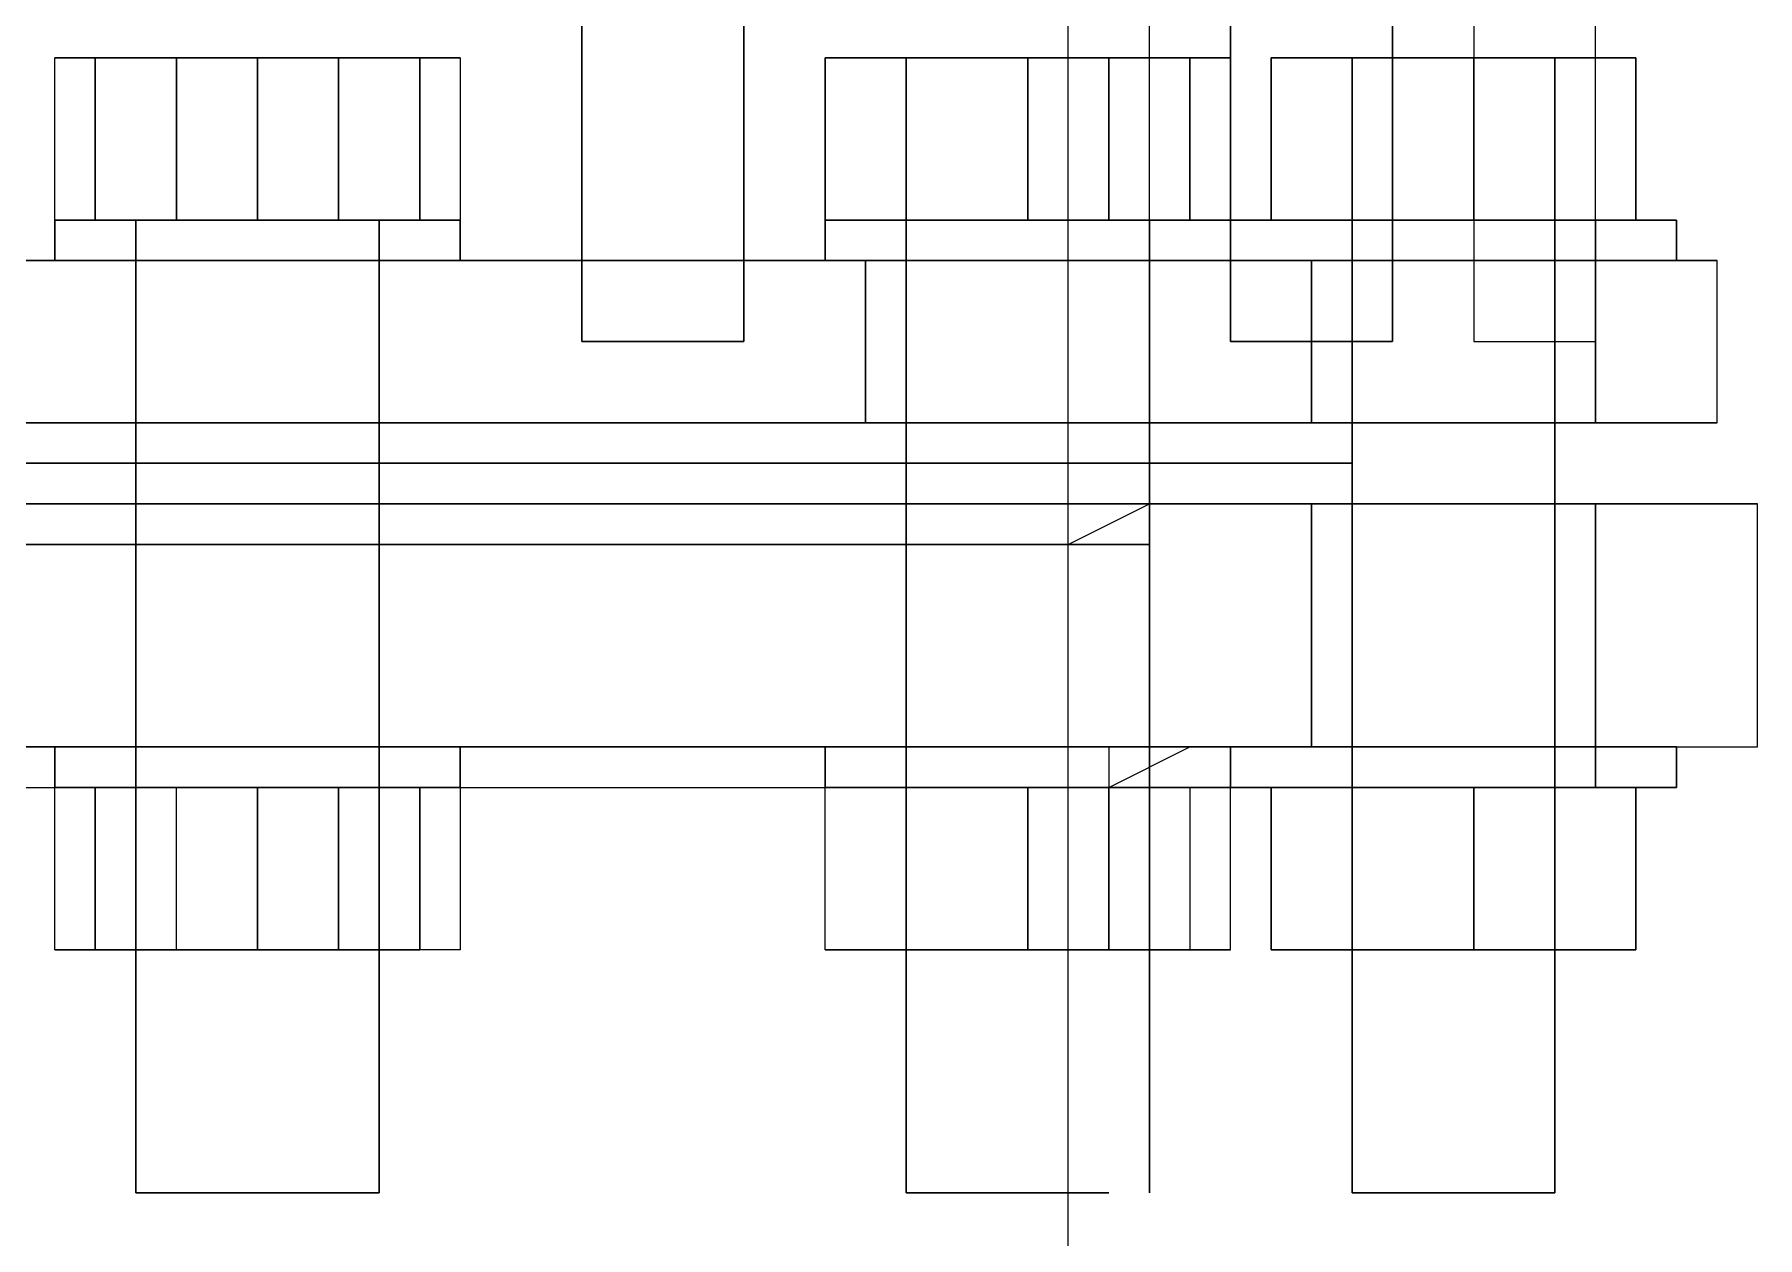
# Model space of a CAD drawing. Extents: x -187 to 52, y -9 to 65.
# Drawn here: x -165.3992 to -165.2195, y 52.3246 to 52.4501 of the extents above; entities that cross this region are included whole.
import ezdxf

# ---------------------------------------------------------------- set-up
doc = ezdxf.new("R2010")
doc.units = 0
doc.header["$MEASUREMENT"] = 0
doc.layers.add('PDF4_Geometría', color=7, linetype='Continuous')

msp = doc.modelspace()

# ---------------------------------------------------------------- linework, layer by layer
at = {"layer": 'PDF4_Geometría', "lineweight": 9}
for points in [[(-165.29139, 51.48768), (-165.29139, 54.23658)], [(-165.27447, 52.42654), (-165.27024, 52.42654), (-165.25756, 52.42654), (-165.24487, 52.42654), (-165.23218, 52.42654), (-165.22795, 52.42654), (-165.23218, 52.42654), (-165.24487, 52.42654), (-165.25756, 52.42654), (-165.27024, 52.42654), (-165.27447, 52.42654), (-165.27447, 52.4646), (-165.26179, 52.47306), (-165.26179, 52.49843), (-165.27024, 52.49843), (-165.28293, 52.49843), (-165.30831, 52.49843), (-165.34214, 52.49843), (-165.3802, 52.49843), (-165.42249, 52.49843)], [(-165.40135, 52.42654), (-165.36328, 52.42654), (-165.32945, 52.42654), (-165.30408, 52.42654), (-165.28716, 52.42654), (-165.28293, 52.42654), (-165.28293, 52.46883), (-165.27447, 52.47729), (-165.28293, 52.46883), (-165.28293, 52.48997), (-165.2787, 52.4942), (-165.28293, 52.4942), (-165.29139, 52.4942), (-165.29985, 52.4942), (-165.31254, 52.4942), (-165.32945, 52.4942), (-165.34637, 52.4942), (-165.36328, 52.4942), (-165.3802, 52.4942), (-165.40135, 52.4942)], [(-165.39712, 52.43077), (-165.39712, 52.44768), (-165.38443, 52.44768), (-165.36751, 52.44768), (-165.36751, 52.43077), (-165.36751, 52.44768), (-165.38443, 52.44768), (-165.38443, 52.43077), (-165.38443, 52.44768), (-165.39712, 52.44768)], [(-165.35483, 52.44768), (-165.36751, 52.44768), (-165.35483, 52.44768), (-165.35483, 52.43077)], [(-165.31676, 52.44768), (-165.31676, 52.43077)], [(-165.28716, 52.44768), (-165.27447, 52.44768), (-165.27447, 52.43077)], [(-165.28716, 52.43077), (-165.28716, 52.44768)], [(-165.27447, 52.44768), (-165.28716, 52.44768), (-165.28716, 52.43077)], [(-165.23218, 52.44768), (-165.23218, 52.43077), (-165.23218, 52.44768), (-165.2491, 52.44768), (-165.2491, 52.43077), (-165.2491, 52.44768), (-165.27024, 52.44768)], [(-165.30831, 52.43077), (-165.30408, 52.43077), (-165.29562, 52.43077), (-165.28716, 52.43077)], [(-165.30831, 52.43077), (-165.29985, 52.43077), (-165.29139, 52.43077), (-165.28293, 52.43077), (-165.28716, 52.43077)], [(-165.27447, 52.43077), (-165.27024, 52.43077), (-165.25756, 52.43077), (-165.24487, 52.43077), (-165.23218, 52.43077), (-165.22795, 52.43077)], [(-165.27447, 52.43077), (-165.27024, 52.43077), (-165.25756, 52.43077), (-165.24487, 52.43077), (-165.23218, 52.43077), (-165.22795, 52.43077)], [(-165.27024, 52.43077), (-165.26179, 52.43077), (-165.24487, 52.43077), (-165.23641, 52.43077), (-165.22795, 52.43077), (-165.23218, 52.43077)], [(-165.26179, 52.43077), (-165.25756, 52.43077), (-165.2491, 52.43077), (-165.24064, 52.43077)], [(-165.26179, 52.43077), (-165.25333, 52.43077), (-165.24487, 52.43077), (-165.24064, 52.43077)], [(-165.26179, 52.43077), (-165.25333, 52.43077), (-165.24487, 52.43077), (-165.24064, 52.43077)], [(-165.26179, 52.43077), (-165.25756, 52.43077), (-165.2491, 52.43077), (-165.24064, 52.43077)], [(-165.62126, 52.42654), (-165.61703, 52.42654), (-165.60011, 52.42654), (-165.57051, 52.42654), (-165.53668, 52.42654), (-165.49439, 52.42654), (-165.44787, 52.42654), (-165.39712, 52.42654), (-165.3506, 52.42654), (-165.30831, 52.42654), (-165.27447, 52.42654), (-165.24487, 52.42654), (-165.22795, 52.42654), (-165.22372, 52.42654)], [(-165.57051, 52.42654), (-165.56205, 52.42654), (-165.54513, 52.42654), (-165.51976, 52.42654), (-165.4817, 52.42654), (-165.44364, 52.42654), (-165.40135, 52.42654), (-165.35905, 52.42654), (-165.32522, 52.42654), (-165.29562, 52.42654), (-165.2787, 52.42654), (-165.27447, 52.42654)], [(-165.57051, 52.42654), (-165.56205, 52.42654), (-165.54513, 52.42654), (-165.51976, 52.42654), (-165.4817, 52.42654), (-165.44364, 52.42654), (-165.40135, 52.42654), (-165.35905, 52.42654), (-165.32522, 52.42654), (-165.29562, 52.42654), (-165.2787, 52.42654), (-165.27447, 52.42654)], [(-165.56205, 52.42654), (-165.55782, 52.42654), (-165.54091, 52.42654), (-165.51553, 52.42654), (-165.4817, 52.42654), (-165.44364, 52.42654), (-165.40135, 52.42654), (-165.36328, 52.42654), (-165.32945, 52.42654), (-165.30408, 52.42654), (-165.28716, 52.42654), (-165.28293, 52.42654)], [(-165.44787, 52.40962), (-165.39712, 52.40962), (-165.3506, 52.40962), (-165.30831, 52.40962), (-165.27447, 52.40962), (-165.24487, 52.40962), (-165.22795, 52.40962), (-165.22372, 52.40962), (-165.22372, 52.42654), (-165.22795, 52.42654), (-165.24487, 52.42654), (-165.27447, 52.42654), (-165.30831, 52.42654), (-165.3506, 52.42654), (-165.39712, 52.42654), (-165.44787, 52.42654)], [(-165.40557, 52.40539), (-165.36751, 52.40539), (-165.33791, 52.40539), (-165.31254, 52.40539), (-165.29562, 52.40539), (-165.29139, 52.40539), (-165.29139, 52.42654), (-165.28293, 52.42654), (-165.28716, 52.42654), (-165.29562, 52.42654), (-165.30408, 52.42654), (-165.30831, 52.42654), (-165.29985, 52.42654), (-165.29139, 52.42654), (-165.29562, 52.42654), (-165.31254, 52.42654), (-165.33791, 52.42654), (-165.36751, 52.42654), (-165.40557, 52.42654)], [(-165.40557, 52.42654), (-165.36751, 52.42654), (-165.33791, 52.42654), (-165.31254, 52.42654), (-165.29562, 52.42654), (-165.29139, 52.42654)], [(-165.38866, 52.42654), (-165.39712, 52.42654), (-165.39289, 52.42654), (-165.3802, 52.42654), (-165.36328, 52.42654)], [(-165.36328, 52.42654), (-165.35483, 52.42654), (-165.36328, 52.42654), (-165.37174, 52.42654), (-165.38866, 52.42654)], [(-165.28716, 52.42654), (-165.29985, 52.42654), (-165.31254, 52.42654), (-165.31676, 52.42654), (-165.30831, 52.42654)], [(-165.30831, 52.42654), (-165.31254, 52.42654), (-165.30831, 52.42654), (-165.29562, 52.42654), (-165.28716, 52.42654)], [(-165.30831, 52.42654), (-165.31254, 52.42654), (-165.30831, 52.42654), (-165.29562, 52.42654), (-165.28716, 52.42654)], [(-165.30831, 52.42654), (-165.29562, 52.42654), (-165.28293, 52.42654), (-165.27447, 52.42654), (-165.2787, 52.42654), (-165.28716, 52.42654)], [(-165.30831, 52.42654), (-165.29562, 52.42654), (-165.28716, 52.42654), (-165.28293, 52.42654), (-165.28716, 52.42654)], [(-165.30831, 52.42654), (-165.29562, 52.42654), (-165.28716, 52.42654), (-165.28293, 52.42654), (-165.28716, 52.42654)], [(-165.26602, 52.42654), (-165.26179, 52.42654), (-165.25333, 52.42654), (-165.24487, 52.42654), (-165.23641, 52.42654)], [(-165.26602, 52.42654), (-165.25756, 52.42654), (-165.2491, 52.42654), (-165.24064, 52.42654), (-165.23641, 52.42654)], [(-165.27447, 52.41808), (-165.26602, 52.41808), (-165.25756, 52.41808)], [(-165.27447, 52.41808), (-165.26602, 52.41808), (-165.25756, 52.41808)], [(-165.2491, 52.41808), (-165.24487, 52.41808), (-165.23641, 52.41808)], [(-165.22372, 52.40962), (-165.22795, 52.40962), (-165.24487, 52.40962), (-165.27447, 52.40962), (-165.30831, 52.40962), (-165.3506, 52.40962), (-165.39712, 52.40962), (-165.44787, 52.40962), (-165.49439, 52.40962), (-165.53668, 52.40962), (-165.57051, 52.40962), (-165.60011, 52.40962), (-165.61703, 52.40962), (-165.62126, 52.40962)], [(-165.42249, 52.40962), (-165.3802, 52.40962), (-165.34214, 52.40962), (-165.30831, 52.40962), (-165.28293, 52.40962), (-165.27024, 52.40962), (-165.26179, 52.40962)], [(-165.42249, 52.40539), (-165.3802, 52.40539), (-165.34214, 52.40539), (-165.30831, 52.40539), (-165.28293, 52.40539), (-165.26602, 52.40539), (-165.26179, 52.40539), (-165.26179, 52.40962), (-165.27024, 52.40962), (-165.28293, 52.40962), (-165.30831, 52.40962), (-165.34214, 52.40962), (-165.3802, 52.40962), (-165.42249, 52.40962)], [(-165.23641, 52.40962), (-165.24487, 52.40962), (-165.25333, 52.40962), (-165.26179, 52.40962), (-165.26602, 52.40962)], [(-165.23641, 52.40962), (-165.24064, 52.40962), (-165.2491, 52.40962), (-165.25756, 52.40962), (-165.26602, 52.40962)], [(-165.42249, 52.40116), (-165.3802, 52.40116), (-165.34214, 52.40116), (-165.30831, 52.40116), (-165.28293, 52.40116), (-165.26602, 52.40116), (-165.26179, 52.40116), (-165.26179, 52.40539), (-165.26602, 52.40539), (-165.28293, 52.40539), (-165.30831, 52.40539), (-165.34214, 52.40539), (-165.3802, 52.40539), (-165.42249, 52.40539)], [(-165.42249, 52.40539), (-165.3802, 52.40539), (-165.34214, 52.40539), (-165.30831, 52.40539), (-165.28293, 52.40539), (-165.27024, 52.40539), (-165.26179, 52.40539), (-165.27024, 52.40539), (-165.28293, 52.40539), (-165.30831, 52.40539), (-165.34214, 52.40539), (-165.3802, 52.40539), (-165.42249, 52.40539)], [(-165.42249, 52.40539), (-165.3802, 52.40539), (-165.34214, 52.40539), (-165.30831, 52.40539), (-165.28293, 52.40539), (-165.26602, 52.40539), (-165.26179, 52.40539), (-165.26602, 52.40539), (-165.28293, 52.40539), (-165.30831, 52.40539), (-165.34214, 52.40539), (-165.3802, 52.40539), (-165.42249, 52.40539)], [(-165.29139, 52.40539), (-165.29562, 52.40539), (-165.31254, 52.40539), (-165.33791, 52.40539), (-165.36751, 52.40539), (-165.40557, 52.40539)], [(-165.28293, 52.40539), (-165.28293, 52.37579), (-165.28293, 52.40116), (-165.28293, 52.37579), (-165.28293, 52.37156), (-165.28293, 52.35464), (-165.28293, 52.37156), (-165.28293, 52.37579), (-165.29139, 52.37579), (-165.30408, 52.37579), (-165.33368, 52.37579), (-165.36328, 52.37579), (-165.40135, 52.37579)], [(-165.40135, 52.40539), (-165.36328, 52.40539), (-165.33368, 52.40539), (-165.30408, 52.40539), (-165.29139, 52.40539), (-165.28293, 52.40539), (-165.29139, 52.40539), (-165.30408, 52.40539), (-165.33368, 52.40539), (-165.36328, 52.40539), (-165.40135, 52.40539)], [(-165.40135, 52.40539), (-165.36328, 52.40539), (-165.33368, 52.40539), (-165.30408, 52.40539), (-165.29139, 52.40539), (-165.28293, 52.40539), (-165.29139, 52.40539), (-165.30408, 52.40539), (-165.33368, 52.40539), (-165.36328, 52.40539), (-165.40135, 52.40539)], [(-165.62549, 52.40116), (-165.61703, 52.40116), (-165.60011, 52.40116), (-165.57474, 52.40116), (-165.53668, 52.40116), (-165.49439, 52.40116), (-165.44787, 52.40116), (-165.39712, 52.40116), (-165.3506, 52.40116), (-165.30831, 52.40116), (-165.27024, 52.40116), (-165.24487, 52.40116), (-165.22795, 52.40116), (-165.2195, 52.40116)], [(-165.5832, 52.40116), (-165.57474, 52.40116), (-165.56205, 52.40116), (-165.53668, 52.40116), (-165.50284, 52.40116), (-165.46478, 52.40116), (-165.42249, 52.40116), (-165.3802, 52.40116), (-165.34214, 52.40116), (-165.30831, 52.40116), (-165.28293, 52.40116), (-165.26602, 52.40116), (-165.26179, 52.40116)], [(-165.44787, 52.37579), (-165.39712, 52.37579), (-165.3506, 52.37579), (-165.30831, 52.37579), (-165.27024, 52.37579), (-165.24487, 52.37579), (-165.22795, 52.37579), (-165.2195, 52.37579), (-165.2195, 52.40116), (-165.22795, 52.40116), (-165.24487, 52.40116), (-165.27024, 52.40116), (-165.30831, 52.40116), (-165.3506, 52.40116), (-165.39712, 52.40116), (-165.44787, 52.40116)], [(-165.41403, 52.40116), (-165.39712, 52.40116), (-165.3802, 52.40116), (-165.36328, 52.40116), (-165.34637, 52.40116), (-165.33368, 52.40116), (-165.32099, 52.40116), (-165.30831, 52.40116), (-165.29985, 52.40116), (-165.29562, 52.40116), (-165.28716, 52.40116), (-165.28293, 52.40116), (-165.28716, 52.40116), (-165.29562, 52.40116), (-165.29985, 52.40116), (-165.30831, 52.40116), (-165.32099, 52.40116), (-165.33368, 52.40116), (-165.34637, 52.40116), (-165.36328, 52.40116), (-165.3802, 52.40116), (-165.39712, 52.40116), (-165.41403, 52.40116)], [(-165.29139, 52.39693), (-165.28293, 52.40116), (-165.28293, 52.39693)], [(-165.23641, 52.40116), (-165.24064, 52.40116), (-165.2491, 52.40116), (-165.25756, 52.40116), (-165.26179, 52.40116)], [(-165.23641, 52.40116), (-165.24487, 52.40116), (-165.25333, 52.40116), (-165.26179, 52.40116)], [(-165.26179, 52.40116), (-165.25756, 52.40116), (-165.2491, 52.40116), (-165.24064, 52.40116), (-165.23641, 52.40116)], [(-165.26179, 52.40116), (-165.25333, 52.40116), (-165.24487, 52.40116), (-165.23641, 52.40116)], [(-165.41403, 52.39693), (-165.39289, 52.39693), (-165.37597, 52.39693), (-165.35483, 52.39693), (-165.33791, 52.39693), (-165.32522, 52.39693), (-165.31254, 52.39693), (-165.30408, 52.39693), (-165.29562, 52.39693), (-165.29139, 52.39693), (-165.29562, 52.39693), (-165.30408, 52.39693), (-165.31254, 52.39693), (-165.32522, 52.39693), (-165.33791, 52.39693), (-165.35483, 52.39693), (-165.37597, 52.39693), (-165.39289, 52.39693), (-165.41403, 52.39693)], [(-165.62549, 52.37579), (-165.61703, 52.37579), (-165.60011, 52.37579), (-165.57474, 52.37579), (-165.53668, 52.37579), (-165.49439, 52.37579), (-165.44787, 52.37579), (-165.39712, 52.37579), (-165.3506, 52.37579), (-165.30831, 52.37579), (-165.27024, 52.37579), (-165.24487, 52.37579), (-165.22795, 52.37579), (-165.2195, 52.37579)], [(-165.28716, 52.37579), (-165.29139, 52.37579), (-165.30831, 52.37579), (-165.33368, 52.37579), (-165.36328, 52.37579), (-165.40135, 52.37579), (-165.43941, 52.37579), (-165.47747, 52.37579), (-165.5113, 52.37579), (-165.53668, 52.37579), (-165.55359, 52.37579), (-165.55782, 52.37579)], [(-165.55782, 52.37579), (-165.55359, 52.37579), (-165.53668, 52.37579), (-165.5113, 52.37579), (-165.47747, 52.37579), (-165.43941, 52.37579), (-165.40135, 52.37579), (-165.36328, 52.37579), (-165.33368, 52.37579), (-165.30831, 52.37579), (-165.29139, 52.37579), (-165.28716, 52.37579)], [(-165.4098, 52.37579), (-165.38866, 52.37579), (-165.37174, 52.37579), (-165.3506, 52.37579), (-165.33368, 52.37579), (-165.31676, 52.37579), (-165.30408, 52.37579), (-165.29562, 52.37579), (-165.28716, 52.37579), (-165.28293, 52.37579), (-165.2787, 52.37579), (-165.28293, 52.37579), (-165.28716, 52.37579), (-165.29562, 52.37579), (-165.30408, 52.37579), (-165.31676, 52.37579), (-165.33368, 52.37579), (-165.3506, 52.37579), (-165.37174, 52.37579), (-165.38866, 52.37579), (-165.4098, 52.37579)], [(-165.40135, 52.37579), (-165.36328, 52.37579), (-165.33368, 52.37579), (-165.30408, 52.37579), (-165.29139, 52.37579), (-165.28293, 52.37579)], [(-165.28716, 52.37579), (-165.28293, 52.37579), (-165.28716, 52.37579), (-165.29562, 52.37579), (-165.30408, 52.37579), (-165.30831, 52.37579), (-165.30408, 52.37579), (-165.29562, 52.37579), (-165.28716, 52.37579), (-165.28293, 52.37579), (-165.28716, 52.37579), (-165.29562, 52.37579), (-165.30408, 52.37579), (-165.30831, 52.37579), (-165.30408, 52.37579), (-165.29562, 52.37579), (-165.28716, 52.37579), (-165.28716, 52.37156), (-165.2787, 52.37579), (-165.27447, 52.37579), (-165.2787, 52.37579), (-165.29139, 52.37579), (-165.30408, 52.37579), (-165.31676, 52.37579), (-165.31254, 52.37579), (-165.29985, 52.37579), (-165.28716, 52.37579), (-165.2787, 52.37579)], [(-165.30831, 52.37579), (-165.31676, 52.37579), (-165.31254, 52.37579), (-165.29985, 52.37579), (-165.28716, 52.37579)], [(-165.30831, 52.37579), (-165.30831, 52.37156)], [(-165.30831, 52.37579), (-165.30831, 52.37156)], [(-165.30831, 52.37579), (-165.30408, 52.37579), (-165.29562, 52.37579), (-165.28716, 52.37579)], [(-165.30831, 52.37579), (-165.29985, 52.37579), (-165.29139, 52.37579), (-165.28293, 52.37579), (-165.28716, 52.37579)], [(-165.30831, 52.37579), (-165.29562, 52.37579), (-165.28293, 52.37579), (-165.27447, 52.37579), (-165.2787, 52.37579), (-165.28716, 52.37579)], [(-165.27447, 52.37579), (-165.27024, 52.37579), (-165.25756, 52.37579), (-165.24487, 52.37579), (-165.23218, 52.37579), (-165.22795, 52.37579)], [(-165.27447, 52.37579), (-165.27024, 52.37579), (-165.25756, 52.37579), (-165.24487, 52.37579), (-165.23218, 52.37579), (-165.22795, 52.37579)], [(-165.23641, 52.37579), (-165.24064, 52.37579), (-165.2491, 52.37579), (-165.25756, 52.37579), (-165.26179, 52.37579)], [(-165.23641, 52.37579), (-165.24487, 52.37579), (-165.25333, 52.37579), (-165.26179, 52.37579)], [(-165.26179, 52.37579), (-165.2491, 52.37579), (-165.24064, 52.37579), (-165.23641, 52.37579)], [(-165.26179, 52.37579), (-165.2491, 52.37579), (-165.24064, 52.37579), (-165.23641, 52.37579)], [(-165.26179, 52.37579), (-165.25333, 52.37579), (-165.24487, 52.37579), (-165.24064, 52.37579)], [(-165.26179, 52.37579), (-165.25756, 52.37579), (-165.2491, 52.37579), (-165.24064, 52.37579)], [(-165.55782, 52.37156), (-165.55359, 52.37156), (-165.54936, 52.37156), (-165.54091, 52.37156), (-165.53245, 52.37156), (-165.51976, 52.37156), (-165.50707, 52.37156), (-165.49439, 52.37156), (-165.4817, 52.37156), (-165.46478, 52.37156), (-165.44787, 52.37156), (-165.43095, 52.37156), (-165.41403, 52.37156), (-165.39712, 52.37156), (-165.3802, 52.37156), (-165.36328, 52.37156), (-165.3506, 52.37156), (-165.33368, 52.37156), (-165.32099, 52.37156), (-165.31254, 52.37156), (-165.30408, 52.37156), (-165.29562, 52.37156), (-165.29139, 52.37156), (-165.28716, 52.37156)], [(-165.55782, 52.37156), (-165.55359, 52.37156), (-165.54936, 52.37156), (-165.54091, 52.37156), (-165.53245, 52.37156), (-165.51976, 52.37156), (-165.50707, 52.37156), (-165.49439, 52.37156), (-165.4817, 52.37156), (-165.46478, 52.37156), (-165.44787, 52.37156), (-165.43095, 52.37156), (-165.41403, 52.37156), (-165.39712, 52.37156), (-165.3802, 52.37156), (-165.36328, 52.37156), (-165.3506, 52.37156), (-165.33368, 52.37156), (-165.32099, 52.37156), (-165.31254, 52.37156), (-165.30408, 52.37156), (-165.29562, 52.37156), (-165.29139, 52.37156), (-165.28716, 52.37156)], [(-165.39712, 52.35464), (-165.38443, 52.35464), (-165.38443, 52.37156), (-165.39712, 52.37156)], [(-165.38866, 52.37156), (-165.39712, 52.37156), (-165.39289, 52.37156), (-165.3802, 52.37156), (-165.36328, 52.37156)], [(-165.36328, 52.37156), (-165.35483, 52.37156), (-165.36328, 52.37156), (-165.37174, 52.37156), (-165.38866, 52.37156)], [(-165.35483, 52.35464), (-165.36751, 52.35464), (-165.38443, 52.35464), (-165.38443, 52.37156), (-165.36751, 52.37156), (-165.35483, 52.37156)], [(-165.31676, 52.35464), (-165.30831, 52.35464), (-165.30831, 52.37156), (-165.31676, 52.37156)], [(-165.27447, 52.35464), (-165.28716, 52.35464), (-165.28716, 52.37156), (-165.27447, 52.37156)], [(-165.27024, 52.35464), (-165.2491, 52.35464), (-165.2491, 52.37156), (-165.27024, 52.37156), (-165.27447, 52.37156), (-165.26602, 52.37156), (-165.25756, 52.37156), (-165.24064, 52.37156), (-165.23218, 52.37156), (-165.2491, 52.37156), (-165.23218, 52.37156), (-165.23218, 52.35464), (-165.2491, 52.35464), (-165.23218, 52.35464), (-165.24064, 52.35464), (-165.23218, 52.35464), (-165.23218, 52.37156), (-165.24064, 52.37156), (-165.23218, 52.37156), (-165.23218, 52.35464)], [(-165.27024, 52.37156), (-165.26179, 52.37156), (-165.24487, 52.37156), (-165.23641, 52.37156), (-165.22795, 52.37156), (-165.23218, 52.37156)], [(-165.24064, 52.37156), (-165.2491, 52.37156), (-165.25756, 52.37156), (-165.26179, 52.37156)], [(-165.26179, 52.37156), (-165.25756, 52.37156), (-165.2491, 52.37156), (-165.24064, 52.37156)], [(-165.24064, 52.37156), (-165.24487, 52.37156), (-165.25333, 52.37156), (-165.26179, 52.37156)], [(-165.24064, 52.37156), (-165.2491, 52.37156), (-165.25756, 52.37156), (-165.26179, 52.37156)]]:
    msp.add_lwpolyline(points, dxfattribs=at)
for points in [[(-165.34214, 52.41808), (-165.34214, 52.56187)], [(-165.32522, 52.56187), (-165.32522, 52.41808)], [(-165.27447, 52.41808), (-165.27447, 52.56187)], [(-165.25756, 52.56187), (-165.25756, 52.41808)], [(-165.23641, 52.41808), (-165.23641, 52.56187), (-165.24487, 52.56187), (-165.2491, 52.56187), (-165.2491, 52.41808), (-165.24487, 52.41808)], [(-165.37597, 52.44768), (-165.39289, 52.44768), (-165.39289, 52.43077), (-165.39289, 52.44768)], [(-165.37597, 52.43077), (-165.37597, 52.44768), (-165.35905, 52.44768), (-165.35905, 52.43077), (-165.35905, 52.44768), (-165.37597, 52.44768)], [(-165.2787, 52.44768), (-165.29562, 52.44768), (-165.29562, 52.43077), (-165.29562, 52.44768), (-165.31676, 52.44768), (-165.30831, 52.44768), (-165.30831, 52.43077), (-165.30831, 52.44768), (-165.28716, 52.44768), (-165.30831, 52.44768), (-165.31676, 52.44768), (-165.31676, 52.43077), (-165.31676, 52.44768), (-165.29562, 52.44768), (-165.2787, 52.44768), (-165.2787, 52.43077)], [(-165.23218, 52.43077), (-165.23218, 52.44768), (-165.24064, 52.44768), (-165.24064, 52.43077), (-165.24064, 52.44768), (-165.26179, 52.44768), (-165.27024, 52.44768), (-165.27024, 52.43077), (-165.27024, 52.44768), (-165.2491, 52.44768), (-165.23218, 52.44768), (-165.24064, 52.44768), (-165.26179, 52.44768), (-165.26179, 52.43077), (-165.26179, 52.44768), (-165.27024, 52.44768), (-165.27024, 52.43077), (-165.27447, 52.43077), (-165.26602, 52.43077), (-165.25756, 52.43077), (-165.24064, 52.43077)], [(-165.39712, 52.42654), (-165.39712, 52.43077)], [(-165.35483, 52.43077), (-165.36751, 52.43077), (-165.38443, 52.43077), (-165.39712, 52.43077), (-165.38443, 52.43077), (-165.36751, 52.43077)], [(-165.36328, 52.43077), (-165.3802, 52.43077), (-165.39289, 52.43077), (-165.39712, 52.43077), (-165.38866, 52.43077), (-165.37174, 52.43077), (-165.36328, 52.43077), (-165.35483, 52.43077)], [(-165.37597, 52.43077), (-165.38866, 52.43077), (-165.39712, 52.43077), (-165.38866, 52.43077), (-165.37597, 52.43077), (-165.38443, 52.43077), (-165.38866, 52.43077), (-165.38443, 52.43077), (-165.37597, 52.43077), (-165.36328, 52.43077), (-165.35483, 52.43077), (-165.36328, 52.43077)], [(-165.39289, 52.43077), (-165.37597, 52.43077), (-165.35905, 52.43077), (-165.37597, 52.43077)], [(-165.38866, 52.42654), (-165.38866, 52.43077), (-165.38866, 52.32927), (-165.38866, 52.43077)], [(-165.37174, 52.43077), (-165.3802, 52.43077), (-165.38443, 52.43077), (-165.38866, 52.43077), (-165.3802, 52.43077), (-165.37174, 52.43077), (-165.36751, 52.43077), (-165.36328, 52.43077)], [(-165.37174, 52.43077), (-165.36328, 52.43077), (-165.37174, 52.43077), (-165.38443, 52.43077), (-165.38866, 52.43077), (-165.3802, 52.43077)], [(-165.37597, 52.43077), (-165.38443, 52.43077), (-165.38866, 52.43077), (-165.38443, 52.43077)], [(-165.37597, 52.43077), (-165.36751, 52.43077), (-165.36328, 52.43077), (-165.36751, 52.43077)], [(-165.37597, 52.43077), (-165.36751, 52.43077), (-165.36328, 52.43077), (-165.36751, 52.43077)], [(-165.36328, 52.43077), (-165.36328, 52.32927), (-165.36328, 52.43077), (-165.36328, 52.42654)], [(-165.35483, 52.43077), (-165.35483, 52.42654)], [(-165.31676, 52.42654), (-165.31676, 52.43077)], [(-165.2787, 52.43077), (-165.29562, 52.43077), (-165.31676, 52.43077), (-165.29562, 52.43077)], [(-165.2787, 52.43077), (-165.28716, 52.43077), (-165.29985, 52.43077), (-165.31254, 52.43077), (-165.31676, 52.43077), (-165.30408, 52.43077), (-165.29139, 52.43077), (-165.2787, 52.43077), (-165.27447, 52.43077)], [(-165.30831, 52.43077), (-165.28716, 52.43077), (-165.27447, 52.43077), (-165.28716, 52.43077), (-165.30831, 52.43077), (-165.31676, 52.43077)], [(-165.28716, 52.43077), (-165.2787, 52.43077), (-165.27447, 52.43077), (-165.28293, 52.43077), (-165.29562, 52.43077), (-165.30831, 52.43077), (-165.31676, 52.43077), (-165.31254, 52.43077), (-165.29985, 52.43077)], [(-165.30831, 52.42654), (-165.30831, 52.43077), (-165.30831, 52.32927), (-165.30831, 52.43077)], [(-165.28716, 52.43077), (-165.29562, 52.43077), (-165.30408, 52.43077), (-165.30831, 52.43077), (-165.29985, 52.43077), (-165.29139, 52.43077)], [(-165.29139, 52.43077), (-165.28716, 52.43077), (-165.29562, 52.43077), (-165.30408, 52.43077), (-165.30831, 52.43077), (-165.29985, 52.43077)], [(-165.29139, 52.43077), (-165.29985, 52.43077), (-165.30831, 52.43077), (-165.30408, 52.43077), (-165.29562, 52.43077), (-165.28716, 52.43077), (-165.28293, 52.43077)], [(-165.28293, 52.43077), (-165.28293, 52.32927), (-165.28293, 52.43077), (-165.28293, 52.42654)], [(-165.27447, 52.42654), (-165.27447, 52.43077)], [(-165.27447, 52.43077), (-165.27447, 52.42654)], [(-165.24064, 52.43077), (-165.2491, 52.43077), (-165.25756, 52.43077), (-165.26179, 52.43077), (-165.25756, 52.43077), (-165.2491, 52.43077), (-165.24064, 52.43077), (-165.23218, 52.43077), (-165.24064, 52.43077), (-165.26179, 52.43077), (-165.27024, 52.43077), (-165.26179, 52.43077)], [(-165.2491, 52.43077), (-165.23218, 52.43077), (-165.2491, 52.43077), (-165.27024, 52.43077)], [(-165.26179, 52.42654), (-165.26179, 52.43077), (-165.26179, 52.32927), (-165.26179, 52.43077)], [(-165.23641, 52.43077), (-165.24064, 52.43077), (-165.2491, 52.43077), (-165.26179, 52.43077), (-165.2491, 52.43077), (-165.24064, 52.43077)], [(-165.24064, 52.43077), (-165.24064, 52.32927)], [(-165.23641, 52.43077), (-165.23641, 52.42654)], [(-165.22795, 52.43077), (-165.22795, 52.42654)], [(-165.37597, 52.42654), (-165.38866, 52.42654), (-165.39712, 52.42654), (-165.38866, 52.42654)], [(-165.38866, 52.40962), (-165.38866, 52.42654)], [(-165.38443, 52.42654), (-165.37174, 52.42654), (-165.36328, 52.42654), (-165.37174, 52.42654), (-165.3802, 52.42654), (-165.38866, 52.42654)], [(-165.37597, 52.42654), (-165.36328, 52.42654), (-165.35483, 52.42654), (-165.36328, 52.42654), (-165.37597, 52.42654), (-165.38443, 52.42654), (-165.38866, 52.42654), (-165.38443, 52.42654)], [(-165.37174, 52.42654), (-165.38443, 52.42654), (-165.38866, 52.42654), (-165.3802, 52.42654), (-165.36751, 52.42654), (-165.36328, 52.42654)], [(-165.37174, 52.42654), (-165.36328, 52.42654), (-165.36751, 52.42654), (-165.3802, 52.42654), (-165.38866, 52.42654), (-165.38443, 52.42654)], [(-165.37597, 52.42654), (-165.36751, 52.42654), (-165.36328, 52.42654), (-165.36751, 52.42654)], [(-165.36328, 52.42654), (-165.36328, 52.40962)], [(-165.2787, 52.42654), (-165.27447, 52.42654), (-165.2787, 52.42654), (-165.29139, 52.42654), (-165.30408, 52.42654), (-165.31676, 52.42654), (-165.31254, 52.42654), (-165.29985, 52.42654), (-165.28716, 52.42654)], [(-165.31254, 52.40962), (-165.31254, 52.42654)], [(-165.30831, 52.42654), (-165.29985, 52.42654), (-165.29139, 52.42654), (-165.28293, 52.42654), (-165.28716, 52.42654), (-165.29562, 52.42654), (-165.30408, 52.42654)], [(-165.28293, 52.42654), (-165.28293, 52.40962)], [(-165.23218, 52.42654), (-165.24064, 52.42654), (-165.25756, 52.42654), (-165.26602, 52.42654), (-165.27447, 52.42654), (-165.27024, 52.42654), (-165.26179, 52.42654), (-165.24487, 52.42654), (-165.23641, 52.42654), (-165.22795, 52.42654)], [(-165.26602, 52.40962), (-165.26602, 52.42654)], [(-165.23641, 52.42654), (-165.24487, 52.42654), (-165.25333, 52.42654), (-165.26179, 52.42654), (-165.26602, 52.42654), (-165.25756, 52.42654), (-165.2491, 52.42654), (-165.24064, 52.42654)], [(-165.26179, 52.42654), (-165.2491, 52.42654), (-165.24064, 52.42654), (-165.23641, 52.42654), (-165.24064, 52.42654), (-165.2491, 52.42654)], [(-165.26179, 52.42654), (-165.25756, 52.42654), (-165.2491, 52.42654), (-165.24064, 52.42654), (-165.24487, 52.42654), (-165.25333, 52.42654)], [(-165.23641, 52.42654), (-165.23641, 52.40962)], [(-165.32945, 52.41808), (-165.32522, 52.41808), (-165.32945, 52.41808), (-165.33791, 52.41808), (-165.34214, 52.41808), (-165.33791, 52.41808)], [(-165.32945, 52.41808), (-165.33791, 52.41808), (-165.34214, 52.41808), (-165.33791, 52.41808), (-165.32945, 52.41808), (-165.32522, 52.41808)], [(-165.25756, 52.41808), (-165.26602, 52.41808), (-165.27447, 52.41808), (-165.26602, 52.41808)], [(-165.3802, 52.40962), (-165.38866, 52.40962), (-165.38443, 52.40962), (-165.37174, 52.40962), (-165.36328, 52.40962), (-165.36751, 52.40962)], [(-165.3802, 52.40962), (-165.36751, 52.40962), (-165.36328, 52.40962), (-165.37174, 52.40962), (-165.38443, 52.40962), (-165.38866, 52.40962)], [(-165.30831, 52.40962), (-165.31254, 52.40962), (-165.30831, 52.40962), (-165.29562, 52.40962), (-165.28716, 52.40962), (-165.28293, 52.40962), (-165.28716, 52.40962), (-165.29562, 52.40962)], [(-165.30831, 52.40962), (-165.29562, 52.40962), (-165.28716, 52.40962), (-165.28293, 52.40962), (-165.28716, 52.40962), (-165.29562, 52.40962), (-165.30831, 52.40962), (-165.31254, 52.40962)], [(-165.26602, 52.40962), (-165.26179, 52.40962), (-165.25333, 52.40962), (-165.24487, 52.40962), (-165.23641, 52.40962), (-165.24064, 52.40962), (-165.2491, 52.40962), (-165.25756, 52.40962)], [(-165.26179, 52.40539), (-165.26602, 52.40539), (-165.28293, 52.40539), (-165.30831, 52.40539), (-165.34214, 52.40539), (-165.3802, 52.40539), (-165.42249, 52.40539), (-165.46478, 52.40539), (-165.50284, 52.40539), (-165.53668, 52.40539), (-165.56205, 52.40539), (-165.57474, 52.40539), (-165.5832, 52.40539), (-165.57474, 52.40539), (-165.56205, 52.40539), (-165.53668, 52.40539), (-165.50284, 52.40539), (-165.46478, 52.40539), (-165.42249, 52.40539), (-165.3802, 52.40539), (-165.34214, 52.40539), (-165.30831, 52.40539), (-165.28293, 52.40539), (-165.26602, 52.40539)], [(-165.28293, 52.40539), (-165.29139, 52.40539), (-165.30408, 52.40539), (-165.33368, 52.40539), (-165.36328, 52.40539), (-165.40135, 52.40539), (-165.44364, 52.40539), (-165.47747, 52.40539), (-165.5113, 52.40539), (-165.53668, 52.40539), (-165.55359, 52.40539), (-165.55782, 52.40539), (-165.55359, 52.40539), (-165.53668, 52.40539), (-165.5113, 52.40539), (-165.47747, 52.40539), (-165.44364, 52.40539), (-165.40135, 52.40539), (-165.36328, 52.40539), (-165.33368, 52.40539), (-165.30408, 52.40539), (-165.29139, 52.40539)], [(-165.38866, 52.37579), (-165.38866, 52.40116)], [(-165.37174, 52.40116), (-165.36328, 52.40116), (-165.37174, 52.40116), (-165.3802, 52.40116), (-165.38866, 52.40116), (-165.38443, 52.40116)], [(-165.37174, 52.40116), (-165.38443, 52.40116), (-165.38866, 52.40116), (-165.3802, 52.40116), (-165.37174, 52.40116), (-165.36328, 52.40116)], [(-165.36328, 52.40116), (-165.36328, 52.37579)], [(-165.30831, 52.37579), (-165.30831, 52.40116)], [(-165.30408, 52.40116), (-165.29562, 52.40116), (-165.28716, 52.40116), (-165.28293, 52.40116), (-165.28716, 52.40116), (-165.29562, 52.40116), (-165.30408, 52.40116), (-165.30831, 52.40116)], [(-165.28716, 52.40116), (-165.28293, 52.40116), (-165.28716, 52.40116), (-165.29562, 52.40116), (-165.30408, 52.40116), (-165.30831, 52.40116), (-165.30408, 52.40116), (-165.29562, 52.40116)], [(-165.26602, 52.37579), (-165.26602, 52.40116)], [(-165.23641, 52.40116), (-165.23641, 52.37579)], [(-165.55782, 52.39693), (-165.55359, 52.39693), (-165.53668, 52.39693), (-165.5113, 52.39693), (-165.47747, 52.39693), (-165.44364, 52.39693), (-165.40135, 52.39693), (-165.36328, 52.39693), (-165.33368, 52.39693), (-165.30408, 52.39693), (-165.29139, 52.39693), (-165.28293, 52.39693), (-165.29139, 52.39693), (-165.30408, 52.39693), (-165.33368, 52.39693), (-165.36328, 52.39693), (-165.40135, 52.39693), (-165.44364, 52.39693), (-165.47747, 52.39693), (-165.5113, 52.39693), (-165.53668, 52.39693), (-165.55359, 52.39693)], [(-165.39712, 52.37156), (-165.39712, 52.37579)], [(-165.36328, 52.37579), (-165.3802, 52.37579), (-165.39289, 52.37579), (-165.39712, 52.37579), (-165.38866, 52.37579), (-165.37174, 52.37579), (-165.36328, 52.37579), (-165.35483, 52.37579)], [(-165.37597, 52.37579), (-165.38866, 52.37579), (-165.39712, 52.37579), (-165.38866, 52.37579), (-165.37597, 52.37579), (-165.38443, 52.37579), (-165.38866, 52.37579), (-165.38443, 52.37579), (-165.37597, 52.37579), (-165.36328, 52.37579), (-165.35483, 52.37579), (-165.36328, 52.37579)], [(-165.38866, 52.37156), (-165.38866, 52.37579), (-165.38866, 52.37156), (-165.38866, 52.35464)], [(-165.37174, 52.37579), (-165.38443, 52.37579), (-165.38866, 52.37579), (-165.3802, 52.37579), (-165.37174, 52.37579), (-165.36328, 52.37579)], [(-165.3802, 52.37579), (-165.38866, 52.37579), (-165.38443, 52.37579), (-165.37174, 52.37579), (-165.36328, 52.37579), (-165.37174, 52.37579)], [(-165.37174, 52.37579), (-165.36328, 52.37579), (-165.37174, 52.37579), (-165.38443, 52.37579), (-165.38866, 52.37579), (-165.3802, 52.37579)], [(-165.37597, 52.37579), (-165.36751, 52.37579), (-165.36328, 52.37579), (-165.36751, 52.37579)], [(-165.36328, 52.37579), (-165.36328, 52.37156), (-165.36328, 52.35464), (-165.36328, 52.37156)], [(-165.35483, 52.37579), (-165.35483, 52.37156)], [(-165.31676, 52.37156), (-165.31676, 52.37579)], [(-165.29139, 52.37579), (-165.29985, 52.37579), (-165.30831, 52.37579), (-165.30408, 52.37579), (-165.29562, 52.37579), (-165.28716, 52.37579), (-165.28293, 52.37579)], [(-165.27447, 52.37156), (-165.27447, 52.37579)], [(-165.27447, 52.37579), (-165.27447, 52.37156)], [(-165.23218, 52.37579), (-165.22795, 52.37579), (-165.23641, 52.37579), (-165.24487, 52.37579), (-165.26179, 52.37579), (-165.27024, 52.37579), (-165.27447, 52.37579), (-165.26602, 52.37579), (-165.25756, 52.37579), (-165.24064, 52.37579)], [(-165.26179, 52.37156), (-165.26179, 52.35464), (-165.26179, 52.37156), (-165.26179, 52.37579)], [(-165.23641, 52.37579), (-165.24487, 52.37579), (-165.25333, 52.37579), (-165.26179, 52.37579), (-165.25756, 52.37579), (-165.2491, 52.37579), (-165.24064, 52.37579)], [(-165.23641, 52.37579), (-165.23641, 52.37156)], [(-165.22795, 52.37579), (-165.22795, 52.37156)], [(-165.38443, 52.37156), (-165.36751, 52.37156), (-165.36751, 52.35464), (-165.38443, 52.35464), (-165.39712, 52.35464), (-165.39712, 52.37156)], [(-165.37597, 52.37156), (-165.38866, 52.37156), (-165.39712, 52.37156), (-165.38866, 52.37156)], [(-165.37597, 52.37156), (-165.35905, 52.37156), (-165.35905, 52.35464), (-165.37597, 52.35464), (-165.39289, 52.35464), (-165.39289, 52.37156), (-165.39289, 52.35464), (-165.37597, 52.35464), (-165.37597, 52.37156), (-165.39289, 52.37156)], [(-165.37174, 52.37156), (-165.36328, 52.37156), (-165.36751, 52.37156), (-165.37174, 52.37156), (-165.3802, 52.37156), (-165.38866, 52.37156), (-165.38443, 52.37156), (-165.3802, 52.37156)], [(-165.38443, 52.37156), (-165.37174, 52.37156), (-165.36328, 52.37156), (-165.37174, 52.37156), (-165.3802, 52.37156), (-165.38866, 52.37156)], [(-165.37597, 52.37156), (-165.38443, 52.37156), (-165.38866, 52.37156), (-165.38443, 52.37156)], [(-165.37597, 52.37156), (-165.36328, 52.37156), (-165.35483, 52.37156), (-165.36328, 52.37156), (-165.37597, 52.37156), (-165.38443, 52.37156), (-165.38866, 52.37156), (-165.38443, 52.37156)], [(-165.37597, 52.37156), (-165.36751, 52.37156), (-165.36328, 52.37156), (-165.36751, 52.37156)], [(-165.35905, 52.37156), (-165.37597, 52.37156), (-165.37597, 52.35464), (-165.35905, 52.35464)], [(-165.37597, 52.37156), (-165.36751, 52.37156), (-165.36328, 52.37156), (-165.36751, 52.37156)], [(-165.35483, 52.35464), (-165.36751, 52.35464), (-165.36751, 52.37156), (-165.35483, 52.37156)], [(-165.29562, 52.37156), (-165.2787, 52.37156), (-165.2787, 52.35464), (-165.29562, 52.35464), (-165.31676, 52.35464), (-165.31676, 52.37156)], [(-165.31676, 52.37156), (-165.29562, 52.37156), (-165.29562, 52.35464), (-165.31676, 52.35464)], [(-165.2787, 52.37156), (-165.27447, 52.37156), (-165.2787, 52.37156), (-165.29139, 52.37156), (-165.30408, 52.37156), (-165.31676, 52.37156), (-165.31254, 52.37156), (-165.29985, 52.37156), (-165.28716, 52.37156)], [(-165.30831, 52.35464), (-165.31676, 52.35464), (-165.31676, 52.37156), (-165.30831, 52.37156)], [(-165.28716, 52.37156), (-165.29985, 52.37156), (-165.31254, 52.37156), (-165.31676, 52.37156), (-165.30831, 52.37156), (-165.29562, 52.37156), (-165.28293, 52.37156), (-165.27447, 52.37156), (-165.2787, 52.37156)], [(-165.29139, 52.37156), (-165.29985, 52.37156), (-165.30831, 52.37156), (-165.30408, 52.37156), (-165.29562, 52.37156), (-165.28716, 52.37156)], [(-165.28716, 52.37156), (-165.30831, 52.37156), (-165.30831, 52.35464), (-165.30831, 52.37156), (-165.28716, 52.37156), (-165.28716, 52.35464), (-165.30831, 52.35464), (-165.28716, 52.35464), (-165.27447, 52.35464), (-165.27447, 52.37156), (-165.28716, 52.37156), (-165.29139, 52.37156), (-165.29985, 52.37156), (-165.30831, 52.37156), (-165.30408, 52.37156), (-165.29562, 52.37156), (-165.28716, 52.37156), (-165.29562, 52.37156), (-165.30408, 52.37156), (-165.30831, 52.37156), (-165.29985, 52.37156), (-165.29139, 52.37156), (-165.28293, 52.37156)], [(-165.30408, 52.37156), (-165.30831, 52.37156), (-165.29985, 52.37156), (-165.29139, 52.37156), (-165.28293, 52.37156), (-165.28716, 52.37156), (-165.29562, 52.37156)], [(-165.2787, 52.35464), (-165.29562, 52.35464), (-165.29562, 52.37156), (-165.2787, 52.37156)], [(-165.22795, 52.37156), (-165.23218, 52.37156), (-165.24487, 52.37156), (-165.25756, 52.37156), (-165.27024, 52.37156), (-165.27447, 52.37156), (-165.27024, 52.37156), (-165.25756, 52.37156), (-165.24487, 52.37156), (-165.23218, 52.37156)], [(-165.26179, 52.37156), (-165.24064, 52.37156), (-165.24064, 52.35464), (-165.26179, 52.35464), (-165.27024, 52.35464), (-165.27024, 52.37156)], [(-165.27024, 52.37156), (-165.27024, 52.35464), (-165.26179, 52.35464), (-165.26179, 52.37156)], [(-165.2491, 52.35464), (-165.27024, 52.35464), (-165.27024, 52.37156), (-165.2491, 52.37156)], [(-165.24064, 52.35464), (-165.26179, 52.35464), (-165.26179, 52.37156), (-165.24064, 52.37156)], [(-165.26179, 52.37156), (-165.2491, 52.37156), (-165.24064, 52.37156), (-165.23641, 52.37156), (-165.24064, 52.37156), (-165.2491, 52.37156)], [(-165.24064, 52.37156), (-165.2491, 52.37156), (-165.25756, 52.37156), (-165.26179, 52.37156), (-165.25333, 52.37156), (-165.24487, 52.37156)], [(-165.24064, 52.37156), (-165.24064, 52.35464)], [(-165.3802, 52.35464), (-165.37174, 52.35464), (-165.36751, 52.35464), (-165.36328, 52.35464), (-165.37174, 52.35464), (-165.3802, 52.35464), (-165.38443, 52.35464), (-165.38866, 52.35464)], [(-165.37597, 52.35464), (-165.38443, 52.35464), (-165.38866, 52.35464), (-165.38443, 52.35464), (-165.37597, 52.35464), (-165.36751, 52.35464), (-165.36328, 52.35464), (-165.36751, 52.35464)], [(-165.30831, 52.35464), (-165.29985, 52.35464), (-165.29139, 52.35464), (-165.28716, 52.35464), (-165.29562, 52.35464), (-165.30408, 52.35464)], [(-165.30408, 52.35464), (-165.30831, 52.35464), (-165.29985, 52.35464), (-165.29139, 52.35464), (-165.28716, 52.35464), (-165.29562, 52.35464)], [(-165.26179, 52.35464), (-165.25756, 52.35464), (-165.2491, 52.35464), (-165.24064, 52.35464), (-165.2491, 52.35464), (-165.25756, 52.35464)], [(-165.26179, 52.35464), (-165.25756, 52.35464), (-165.2491, 52.35464), (-165.24064, 52.35464), (-165.24487, 52.35464), (-165.25333, 52.35464)], [(-165.37174, 52.32927), (-165.36328, 52.32927), (-165.36751, 52.32927), (-165.37174, 52.32927), (-165.3802, 52.32927), (-165.38866, 52.32927), (-165.38443, 52.32927), (-165.3802, 52.32927)], [(-165.37597, 52.32927), (-165.38443, 52.32927), (-165.38866, 52.32927), (-165.38443, 52.32927)], [(-165.37597, 52.32927), (-165.36751, 52.32927), (-165.36328, 52.32927), (-165.36751, 52.32927)], [(-165.28716, 52.32927), (-165.29139, 52.32927), (-165.29985, 52.32927), (-165.30831, 52.32927), (-165.30408, 52.32927), (-165.29562, 52.32927)], [(-165.29139, 52.32927), (-165.29985, 52.32927), (-165.30831, 52.32927), (-165.30408, 52.32927), (-165.29562, 52.32927), (-165.28716, 52.32927)], [(-165.24064, 52.32927), (-165.2491, 52.32927), (-165.25756, 52.32927), (-165.26179, 52.32927), (-165.25756, 52.32927), (-165.2491, 52.32927)], [(-165.24064, 52.32927), (-165.2491, 52.32927), (-165.25756, 52.32927), (-165.26179, 52.32927), (-165.25333, 52.32927), (-165.24487, 52.32927)]]:
    msp.add_lwpolyline(points, close=True, dxfattribs=at)

doc.saveas('drawing.dxf')
